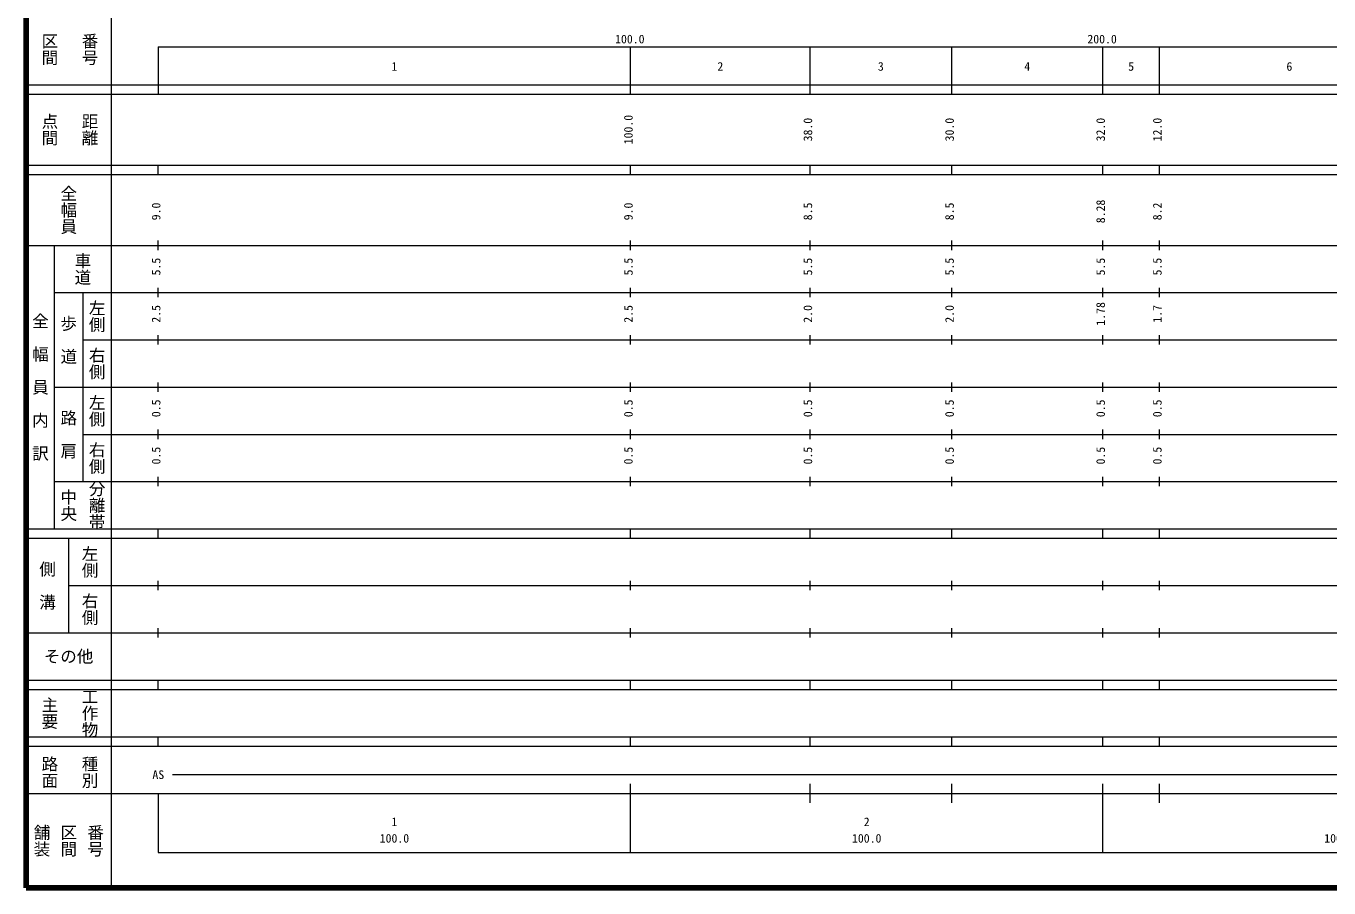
# Model space of a CAD drawing. Units: millimetres on the paper, enlarged 1000 times. Extents: x 40000 to 680000, y 20000 to 380000.
# Drawn here: x 40000 to 315878, y 20000 to 202409 of the extents above; entities that cross this region are included whole.
import ezdxf
from ezdxf.enums import TextEntityAlignment as Align

# ---------------------------------------------------------------- set-up
doc = ezdxf.new("R2010")
doc.units = ezdxf.units.MM
doc.header["$LTSCALE"] = 1000
doc.layers.add('M-TTL', color=2, linetype='Continuous', lineweight=140)
doc.layers.add('M-TTL-BAND', color=7, linetype='Continuous', lineweight=13)
doc.styles.add('@ＭＳ ゴシック', font='')
doc.styles.add('ＭＳ ゴシック', font='')
doc.styles.get('@ＭＳ ゴシック').set_extended_font_data('@MS Gothic')
doc.styles.get('ＭＳ ゴシック').set_extended_font_data('MS Gothic')

msp = doc.modelspace()

# ---------------------------------------------------------------- linework, layer by layer
at = {"layer": 'M-TTL'}
for p, q in [((40000, 380000), (40000, 20000)), ((40000, 20000), (680000, 20000))]:
    msp.add_line(p, q, dxfattribs=at)
at = {"layer": 'M-TTL-BAND'}
for p, q in [((58000, 370000), (58000, 20000)), ((68000, 198000), (579000, 198000)), ((68000, 198000), (68000, 188000)), ((168000, 188000), (168000, 198000)), ((206000, 188000), (206000, 198000)), ((236000, 188000), (236000, 198000)), ((268000, 188000), (268000, 198000)), ((280000, 188000), (280000, 198000)), ((40000, 190000), (579000, 190000)), ((40000, 188000), (579000, 188000)), ((40000, 173000), (579000, 173000)), ((68000, 171000), (68000, 173000)), ((168000, 171000), (168000, 173000)), ((206000, 171000), (206000, 173000)), ((236000, 171000), (236000, 173000)), ((268000, 171000), (268000, 173000)), ((280000, 171000), (280000, 173000)), ((40000, 171000), (579000, 171000)), ((40000, 156000), (579000, 156000)), ((46000, 96000), (46000, 156000)), ((68000, 155000), (68000, 157000)), ((168000, 155000), (168000, 157000)), ((206000, 155000), (206000, 157000)), ((236000, 155000), (236000, 157000)), ((268000, 155000), (268000, 157000)), ((280000, 155000), (280000, 157000)), ((68000, 145000), (68000, 147000)), ((168000, 145000), (168000, 147000)), ((206000, 145000), (206000, 147000)), ((236000, 145000), (236000, 147000)), ((268000, 145000), (268000, 147000)), ((280000, 145000), (280000, 147000)), ((46000, 146000), (579000, 146000)), ((52000, 146000), (52000, 106000)), ((52000, 136000), (579000, 136000)), ((68000, 135000), (68000, 137000)), ((168000, 135000), (168000, 137000)), ((206000, 135000), (206000, 137000)), ((236000, 135000), (236000, 137000)), ((268000, 135000), (268000, 137000)), ((280000, 135000), (280000, 137000)), ((68000, 125000), (68000, 127000)), ((168000, 125000), (168000, 127000)), ((206000, 125000), (206000, 127000)), ((236000, 125000), (236000, 127000)), ((268000, 125000), (268000, 127000)), ((280000, 125000), (280000, 127000)), ((46000, 126000), (579000, 126000)), ((52000, 116000), (579000, 116000)), ((68000, 115000), (68000, 117000)), ((168000, 115000), (168000, 117000)), ((206000, 115000), (206000, 117000)), ((236000, 115000), (236000, 117000)), ((268000, 115000), (268000, 117000)), ((280000, 115000), (280000, 117000)), ((46000, 106000), (579000, 106000)), ((68000, 105000), (68000, 107000)), ((168000, 105000), (168000, 107000)), ((206000, 105000), (206000, 107000)), ((236000, 105000), (236000, 107000)), ((268000, 105000), (268000, 107000)), ((280000, 105000), (280000, 107000)), ((40000, 96000), (579000, 96000)), ((40000, 94000), (579000, 94000)), ((49000, 94000), (49000, 74000)), ((68000, 94000), (68000, 96000)), ((168000, 94000), (168000, 96000)), ((206000, 94000), (206000, 96000)), ((236000, 94000), (236000, 96000)), ((268000, 94000), (268000, 96000)), ((280000, 94000), (280000, 96000)), ((49000, 84000), (579000, 84000)), ((68000, 83000), (68000, 85000)), ((168000, 83000), (168000, 85000)), ((206000, 83000), (206000, 85000)), ((236000, 83000), (236000, 85000)), ((268000, 83000), (268000, 85000)), ((280000, 83000), (280000, 85000)), ((68000, 73000), (68000, 75000)), ((168000, 73000), (168000, 75000)), ((206000, 73000), (206000, 75000)), ((236000, 73000), (236000, 75000)), ((268000, 73000), (268000, 75000)), ((280000, 73000), (280000, 75000)), ((40000, 74000), (579000, 74000)), ((40000, 64000), (579000, 64000)), ((68000, 62000), (68000, 64000)), ((168000, 62000), (168000, 64000)), ((206000, 62000), (206000, 64000)), ((236000, 62000), (236000, 64000)), ((268000, 62000), (268000, 64000)), ((280000, 62000), (280000, 64000)), ((40000, 62000), (579000, 62000)), ((40000, 52000), (579000, 52000)), ((40000, 50000), (579000, 50000)), ((68000, 50000), (68000, 52000)), ((168000, 50000), (168000, 52000)), ((206000, 50000), (206000, 52000)), ((236000, 50000), (236000, 52000)), ((268000, 50000), (268000, 52000)), ((280000, 50000), (280000, 52000)), ((71000, 44000), (565000, 44000)), ((168000, 27500), (168000, 42000)), ((206000, 38000), (206000, 42000)), ((236000, 38000), (236000, 42000)), ((268000, 27500), (268000, 42000)), ((280000, 38000), (280000, 42000)), ((40000, 40000), (579000, 40000)), ((68000, 40000), (68000, 27500)), ((68000, 27500), (579000, 27500))]:
    msp.add_line(p, q, dxfattribs=at)

# ---------------------------------------------------------------- texts
at = {"layer": 'M-TTL-BAND', "style": '@ＭＳ ゴシック'}
for s, p in [('区間', (45000, 197500)), ('番号', (53500, 197500)), ('点間', (45000, 180500)), ('距離', (53500, 180500)), ('全幅員', (49000, 163500)), ('車道', (52000, 151000)), ('左側', (55000, 141000)), ('全\u3000幅\u3000員\u3000内\u3000訳', (43000, 126000)), ('歩\u3000道', (49000, 136000)), ('右側', (55000, 131000)), ('左側', (55000, 121000)), ('路\u3000肩', (49000, 116000)), ('右側', (55000, 111000)), ('分離帯', (55000, 101000)), ('中央', (49000, 101000)), ('左側', (53500, 89000)), ('側\u3000溝', (44500, 84000)), ('右側', (53500, 79000)), ('工作物', (53500, 57000)), ('主要', (45000, 57000)), ('路面', (45000, 44500)), ('種別', (53500, 44500)), ('舗装', (43333, 30000)), ('区間', (49000, 30000)), ('番号', (54667, 30000))]:
    msp.add_text(s, height=2566, rotation=270, dxfattribs=at).set_placement(p, align=Align.MIDDLE_CENTER)
at = {"layer": 'M-TTL-BAND', "style": 'ＭＳ ゴシック'}
for s, p in [('100.0', (167844, 198195)), ('200.0', (267844, 198195)), ('1', (118000, 192405)), ('2', (187000, 192405)), ('3', (221000, 192405)), ('4', (252000, 192405)), ('5', (274000, 192405)), ('6', (307500, 192405)), ('AS', (68000, 42500)), ('1', (118000, 32523)), ('2', (218000, 32523)), ('100.0', (118000, 29033)), ('100.0', (218000, 29033)), ('100.0', (318000, 29033))]:
    msp.add_text(s, height=1833, dxfattribs=at).set_placement(p, align=Align.BOTTOM_CENTER)
for s, p in [('100.0', (169000, 180500)), ('38.0', (207000, 180500)), ('30.0', (237000, 180500)), ('32.0', (269000, 180500)), ('12.0', (281000, 180500)), ('8.28', (269000, 163174)), ('9.0', (69000, 163174)), ('9.0', (169000, 163174)), ('8.5', (207000, 163174)), ('8.5', (237000, 163174)), ('8.2', (281000, 163174)), ('5.5', (69000, 151500)), ('5.5', (169000, 151500)), ('5.5', (207000, 151500)), ('5.5', (237000, 151500)), ('5.5', (269000, 151500)), ('5.5', (281000, 151500)), ('1.78', (269000, 141500)), ('2.5', (69000, 141500)), ('2.5', (169000, 141500)), ('2.0', (207000, 141500)), ('2.0', (237000, 141500)), ('1.7', (281000, 141500)), ('0.5', (69000, 121500)), ('0.5', (169000, 121500)), ('0.5', (207000, 121500)), ('0.5', (237000, 121500)), ('0.5', (269000, 121500)), ('0.5', (281000, 121500)), ('0.5', (69000, 111500)), ('0.5', (169000, 111500)), ('0.5', (207000, 111500)), ('0.5', (237000, 111500)), ('0.5', (269000, 111500)), ('0.5', (281000, 111500))]:
    msp.add_text(s, height=1833, rotation=90, dxfattribs=at).set_placement(p, align=Align.BOTTOM_CENTER)
msp.add_text('その他', height=2566, dxfattribs=at).set_placement((49000, 69000), align=Align.MIDDLE_CENTER)

doc.saveas('drawing.dxf')
